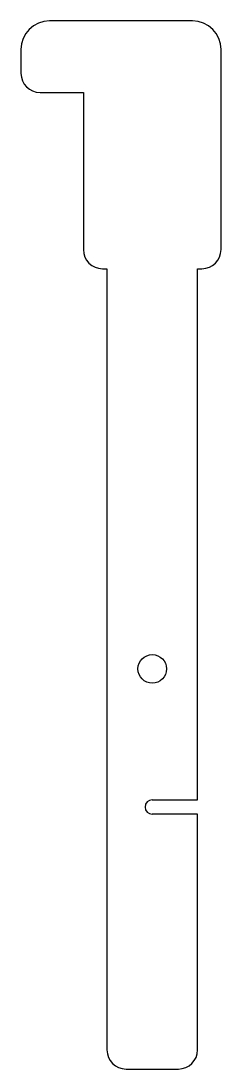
# Model space of a CAD drawing. Header units: millimetres. Extents: x -171 to -150, y -84 to 26.
import ezdxf

# ---------------------------------------------------------------- set-up
doc = ezdxf.new("R2010")
doc.units = ezdxf.units.MM
doc.layers.get('0').update_dxf_attribs({"linetype": 'CONTINUOUS'})

msp = doc.modelspace()

# ---------------------------------------------------------------- linework, layer by layer
for p, q in [((-152.53, 26), (-167.53, 26)), ((-170.53, 23), (-170.53, 20.5)), ((-149.53, 2), (-149.53, 23)), ((-168.53, 18.5), (-163.98, 18.5)), ((-163.98, 18.5), (-163.98, 2)), ((-161.98, 0), (-161.5, 0)), ((-161.5, 0), (-161.5, -82)), ((-152, -55.75), (-152, 0)), ((-152, 0), (-151.53, 0)), ((-156.75, -55.75), (-152, -55.75)), ((-152, -57.25), (-156.75, -57.25)), ((-152, -82), (-152, -57.25)), ((-159.5, -84), (-154, -84))]:
    msp.add_line(p, q)
msp.add_circle((-156.75, -42), 1.5)
for centre, radius, start, end in [((-167.53, 23), 3, 90, 180), ((-152.53, 23), 3, 0, 90), ((-168.53, 20.5), 2, 180, 270), ((-161.98, 2), 2, 180, 270), ((-151.53, 2), 2, -90, 0), ((-156.75, -56.5), 0.75, 90, 270), ((-159.5, -82), 2, 180, 270), ((-154, -82), 2, -90, 0)]:
    msp.add_arc(centre, radius, start, end)

doc.saveas('drawing.dxf')
